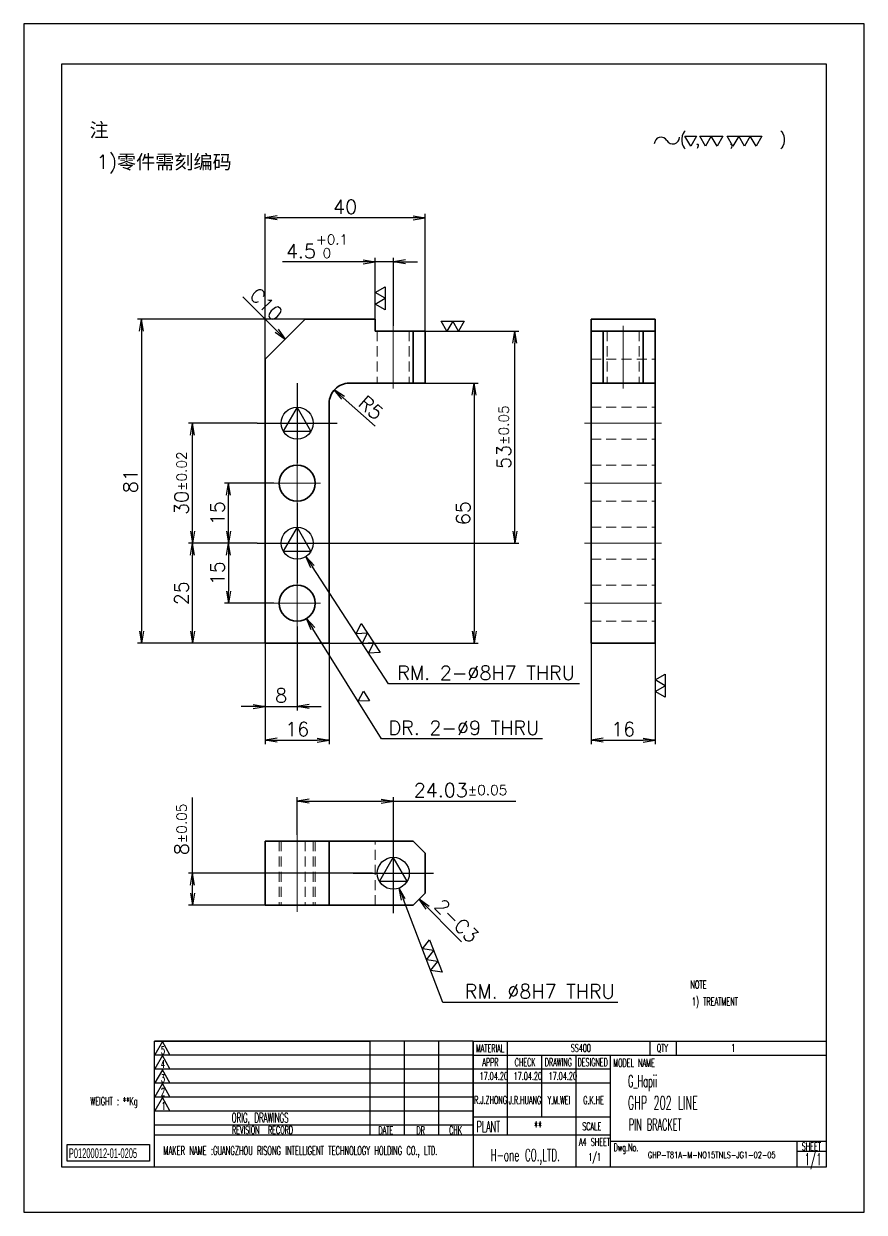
# Model space of a CAD drawing. Header units: millimetres. Extents: x 5606 to 13175, y -3239 to -2051.
# Drawn here: x 9048.9 to 9258.9, y -3239.2 to -2942.2 of the extents above; entities that cross this region are included whole.
import ezdxf
from ezdxf.enums import TextEntityAlignment as Align

# ---------------------------------------------------------------- set-up
doc = ezdxf.new("R2010")
doc.units = ezdxf.units.MM
doc.linetypes.add('CENTER-HOKUTO', pattern=[23, 20, -1, 1, -1])
doc.linetypes.add('HIDDEN-HOKUTO', pattern=[3.8, 2.5, -1.3])
doc.layers.add('AM_7', color=2, linetype='CENTER-HOKUTO', lineweight=30)
doc.layers.add('AM_HID', color=1, linetype='HIDDEN-HOKUTO', lineweight=25)
doc.layers.add('title_frame', color=7, linetype='Continuous')
doc.layers.add('word_dim', color=253, linetype='Continuous')
doc.styles.add('MX_NOTE_STANDARD', font='txt.shx', dxfattribs={"bigfont": 'bigfont.shx'})
doc.styles.get("Standard").update_dxf_attribs({"font": 'romans.shx', "bigfont": 'bigfont.shx'})
doc.dimstyles.new('RS1-1', dxfattribs={"dimtxt": 3.5, "dimasz": 3, "dimexe": 1, "dimexo": 0, "dimgap": 1, "dimtad": 3, "dimdsep": 46, "dimtxsty": 'Standard', "dimblk1": 'OPEN', "dimblk2": 'OPEN', "dimsah": 1, "dimcen": 0, "dimclrd": 256, "dimclre": 256, "dimclrt": 3, "dimazin": 2, "dimtfac": 1, "dimtmove": 0, "dimatfit": 3, "dimldrblk": 'OPEN', "dimfxl": 0, "dimtolj": 1, "dimtzin": 0, "dimarcsym": 0})

# ---------------------------------------------------------------- blocks, each defined once
blk = doc.blocks.new('A$C0CE446BE')
at = {"layer": 'title_frame'}
for p, q in [((-167.83, 0), (-167.83, 31.5)), ((-167.83, 31.5), (-113.92, 31.5)), ((-88.2, 31.5), (-167.83, 31.5)), ((-165.84, 31.38), (-167.72, 28.05)), ((-163.97, 28.05), (-165.84, 31.38)), ((-113.92, 8), (-113.92, 31.5)), ((-105.35, 8), (-105.35, 31.5)), ((-105.35, 8), (-105.35, 31.5)), ((-96.78, 8), (-96.78, 31.5)), ((-96.78, 8), (-96.78, 31.5)), ((-88.2, 8), (-88.2, 31.5)), ((-88.2, 31.5), (-88.2, 0)), ((-88.2, 31.5), (-88.2, 0)), ((-88.2, 31.5), (0, 31.5)), ((-79.62, 8), (-79.62, 31.5)), ((-44.1, 31.5), (-44.1, 28)), ((-37.53, 31.5), (-37.53, 28)), ((-113.92, 28), (-167.83, 28)), ((-88.2, 28), (-167.83, 28)), ((-167.72, 28.05), (-163.97, 28.05)), ((-165.84, 27.9), (-167.72, 24.58)), ((-163.97, 24.58), (-165.84, 27.9)), ((-88.2, 28), (0, 28)), ((-71.05, 12.6), (-71.05, 28)), ((-62.47, 0), (-62.47, 28)), ((-53.9, 0), (-53.9, 28)), ((-113.92, 24.5), (-167.83, 24.5)), ((-88.2, 24.5), (-167.83, 24.5)), ((-167.72, 24.58), (-163.97, 24.58)), ((-165.84, 24.37), (-167.72, 21.05)), ((-163.97, 21.05), (-165.84, 24.37)), ((-53.9, 24.5), (-88.2, 24.5)), ((-113.92, 21), (-167.83, 21)), ((-88.2, 21), (-167.83, 21)), ((-167.72, 21.05), (-163.97, 21.05)), ((-165.84, 20.96), (-167.72, 17.63)), ((-163.97, 17.63), (-165.84, 20.96)), ((-53.9, 21), (-88.2, 21)), ((-113.92, 17.5), (-167.83, 17.5)), ((-88.2, 17.5), (-167.83, 17.5)), ((-167.72, 17.63), (-163.97, 17.63)), ((-165.84, 17.43), (-167.72, 14.1)), ((-163.97, 14.1), (-165.84, 17.43)), ((-113.92, 14), (-167.83, 14)), ((-88.2, 14), (-167.83, 14)), ((-167.72, 14.1), (-163.97, 14.1)), ((-88.2, 12.6), (-53.9, 12.6)), ((-113.92, 10.5), (-167.83, 10.5)), ((-88.2, 10.5), (-167.83, 10.5)), ((-88.2, 8), (-167.83, 8)), ((-53.9, 8), (-88.2, 8)), ((-53.9, 6.5), (0, 6.5)), ((-7.35, 6.5), (-7.35, 0)), ((-7.35, 4), (0, 4)), ((0, 0), (-167.83, 0))]:
    blk.add_line(p, q, dxfattribs=at)
at = {"layer": 'title_frame', "color": 3, "style": 'MX_NOTE_STANDARD', "width": 0.5341}
for s, height, p in [('5', 1.92, (-166.24, 28.28)), ('MATERIAL', 1.973, (-87.53, 28.71)), ('QTY', 1.973, (-42.33, 28.8)), ('APPR', 1.973, (-85.93, 25.24)), ('CHECK', 1.973, (-77.84, 25.24)), ('DRAWING', 1.973, (-70.32, 25.24)), ('DESIGNED', 1.973, (-62.13, 25.24)), ('MODEL NAME', 1.973, (-53.2, 25.09)), ('4', 1.92, (-166.24, 24.8)), ('3', 1.92, (-166.24, 21.27)), ('2', 1.92, (-166.24, 17.86)), ('1', 1.92, (-166.04, 14.33)), ('ORIG, DRAWINGS', 2.4112, (-148.55, 11.16)), ('REVISION  RECORD', 1.9728, (-148.5, 8.32)), ('DATE', 1.973, (-111.89, 8.24)), ('DR', 1.973, (-102.39, 8.23)), ('CHK', 1.973, (-94.22, 8.27)), ('SCALE', 1.973, (-60.95, 9.22)), ('A4 SHEET', 1.973, (-61.77, 5.32)), ('MAKER NAME :GUANGZHOU RISONG INTELLIGENT TECHNOLOGY HOLDING CO., LTD.', 2.16, (-165.6, 3.07))]:
    blk.add_text(s, height=height, dxfattribs=at).set_placement(p)
blk = doc.blocks.new('A$C4356167B')
at = {"layer": 'word_dim', "ltscale": 2}
blk.add_blockref('A$C0CE446BE', (0, 0), dxfattribs=at)
at = {"layer": 'title_frame', "color": 3, "style": 'MX_NOTE_STANDARD', "width": 0.5341}
for s, height, p in [('PLANT', 2.74, (-87.36, 8.77)), ('Dwg.No.', 1.973, (-53.11, 3.98))]:
    blk.add_text(s, height=height, dxfattribs=at).set_placement(p)
blk = doc.blocks.new('shiage0')
at = {"layer": 'word_dim', "color": 3, "linetype": 'Continuous'}
for centre, start, end in [((1.69, 0), 30, 180), ((4.61, 1.69), 210, 0)]:
    blk.add_arc(centre, 1.69, start, end, dxfattribs=at)
blk = doc.blocks.new('10')
at = {"layer": 'title_frame', "color": 3, "linetype": 'Continuous'}
for points in [[(9.63, 2.65), (8.18, 5.15), (11.07, 5.15)], [(13.31, 2.65), (11.86, 5.15), (17.64, 5.15), (16.2, 2.65), (14.75, 5.15)], [(20.17, 2.65), (18.73, 5.15), (27.4, 5.15), (25.95, 2.65), (24.51, 5.15), (23.06, 2.65), (21.62, 5.15)]]:
    blk.add_lwpolyline(points, close=True, dxfattribs=at)
blk.add_blockref('shiage0', (0.52, 3.24), dxfattribs=at)
blk.add_text('( ,   ,     )', height=3, dxfattribs=at).set_placement((6.84, 2.97))
blk = doc.blocks.new('MARK_8PIN')
at = {"color": 3, "linetype": 'Continuous'}
blk.add_lwpolyline([(0, 4), (-3.46, -2), (3.46, -2)], close=True, dxfattribs=at)
blk.add_circle((0, 0), 4, dxfattribs=at)
blk = doc.blocks.new('MARK_CENTER')
at = {"color": 2, "linetype": 'CENTER-HOKUTO'}
for p, q in [((0, 10), (0, -10)), ((-10, 0), (10, 0))]:
    blk.add_line(p, q, dxfattribs=at)
blk = doc.blocks.new('_Open')
at = {"color": 0, "lineweight": -2}
for p, q in [((-1, 0.167), (0, 0)), ((-1, -0.167), (0, 0)), ((0, 0), (-1, 0))]:
    blk.add_line(p, q, dxfattribs=at)
blk = doc.blocks.new('*D96')
at = {"layer": 'DEFPOINTS', "color": 0, "linetype": 'Continuous', "ltscale": 2}
for p in [(9123.64, -3016), (9078.32, -3097), (9113.95, -3097)]:
    blk.add_point(p, dxfattribs=at)
at = {"layer": 'word_dim', "linetype": 'Continuous', "lineweight": -2, "ltscale": 2}
for p, q in [((9123.64, -3016), (9077.32, -3016)), ((9078.32, -3019), (9078.32, -3094)), ((9113.95, -3097), (9077.32, -3097))]:
    blk.add_line(p, q, dxfattribs=at)
at = {"layer": 'word_dim', "linetype": 'Continuous', "lineweight": -2, "ltscale": 2, "xscale": 3, "yscale": 3, "zscale": 3}
for p, rotation in [((9078.32, -3016), 90), ((9078.32, -3097), 270)]:
    blk.add_blockref('_Open', p, dxfattribs=dict(at, rotation=rotation))
at = {"layer": 'word_dim', "color": 3, "linetype": 'Continuous', "ltscale": 2, "insert": (9075.57, -3056.5), "char_height": 3.5, "attachment_point": 5, "rotation": 90}
blk.add_mtext('\\A1;81', dxfattribs=at)
blk = doc.blocks.new('*D97')
at = {"layer": 'DEFPOINTS', "color": 0, "linetype": 'Continuous', "ltscale": 2}
for p in [(9149.21, -3032), (9125.21, -3097), (9161.46, -3097)]:
    blk.add_point(p, dxfattribs=at)
at = {"layer": 'word_dim', "linetype": 'Continuous', "lineweight": -2, "ltscale": 2}
for p, q in [((9149.21, -3032), (9162.46, -3032)), ((9161.46, -3035), (9161.46, -3094)), ((9125.21, -3097), (9162.46, -3097))]:
    blk.add_line(p, q, dxfattribs=at)
at = {"layer": 'word_dim', "linetype": 'Continuous', "lineweight": -2, "ltscale": 2, "xscale": 3, "yscale": 3, "zscale": 3}
for p, rotation in [((9161.46, -3032), 90), ((9161.46, -3097), 270)]:
    blk.add_blockref('_Open', p, dxfattribs=dict(at, rotation=rotation))
at = {"layer": 'word_dim', "color": 3, "linetype": 'Continuous', "ltscale": 2, "insert": (9158.71, -3064.5), "char_height": 3.5, "attachment_point": 5, "rotation": 90}
blk.add_mtext('\\A1;65', dxfattribs=at)
blk = doc.blocks.new('*D98')
at = {"layer": 'DEFPOINTS', "color": 0, "linetype": 'Continuous', "ltscale": 2}
for p in [(9126.47, -3033.68), (9130.21, -3037)]:
    blk.add_point(p, dxfattribs=at)
at = {"layer": 'word_dim', "linetype": 'Continuous', "lineweight": -2, "ltscale": 2}
blk.add_line((9136.68, -3042.76), (9128.71, -3035.67), dxfattribs=at)
at = {"layer": 'word_dim', "linetype": 'Continuous', "lineweight": -2, "ltscale": 2, "xscale": 3, "yscale": 3, "zscale": 3, "rotation": 138.3827653496807}
blk.add_blockref('_Open', (9126.47, -3033.68), dxfattribs=at)
at = {"layer": 'word_dim', "color": 3, "linetype": 'Continuous', "ltscale": 2, "insert": (9135.64, -3038.16), "char_height": 3.5, "attachment_point": 5, "rotation": 318.3828}
blk.add_mtext('\\A1;R5', dxfattribs=at)
blk = doc.blocks.new('*D99')
at = {"layer": 'DEFPOINTS', "color": 0, "linetype": 'Continuous', "ltscale": 2}
for p in [(9109.21, -2990.65), (9149.21, -3025.5), (9109.21, -3028.94)]:
    blk.add_point(p, dxfattribs=at)
at = {"layer": 'word_dim', "linetype": 'Continuous', "lineweight": -2, "ltscale": 2}
for p, q in [((9109.21, -3028.94), (9109.21, -2989.65)), ((9146.21, -2990.65), (9112.21, -2990.65)), ((9149.21, -3025.5), (9149.21, -2989.65))]:
    blk.add_line(p, q, dxfattribs=at)
at = {"layer": 'word_dim', "linetype": 'Continuous', "lineweight": -2, "ltscale": 2, "xscale": 3, "yscale": 3, "zscale": 3, "rotation": 180}
blk.add_blockref('_Open', (9109.21, -2990.65), dxfattribs=at)
at = {"layer": 'word_dim', "linetype": 'Continuous', "lineweight": -2, "ltscale": 2, "xscale": 3, "yscale": 3, "zscale": 3}
blk.add_blockref('_Open', (9149.21, -2990.65), dxfattribs=at)
at = {"layer": 'word_dim', "color": 3, "linetype": 'Continuous', "ltscale": 2, "insert": (9129.21, -2987.9), "char_height": 3.5, "attachment_point": 5}
blk.add_mtext('\\A1;40', dxfattribs=at)
blk = doc.blocks.new('*D100')
at = {"layer": 'DEFPOINTS', "color": 0, "linetype": 'Continuous', "ltscale": 2}
for p in [(9109.21, -3097), (9125.21, -3097), (9125.21, -3121.19)]:
    blk.add_point(p, dxfattribs=at)
at = {"layer": 'word_dim', "linetype": 'Continuous', "lineweight": -2, "ltscale": 2}
for p, q in [((9109.21, -3097), (9109.21, -3122.19)), ((9125.21, -3097), (9125.21, -3122.19)), ((9112.21, -3121.19), (9122.21, -3121.19))]:
    blk.add_line(p, q, dxfattribs=at)
at = {"layer": 'word_dim', "linetype": 'Continuous', "lineweight": -2, "ltscale": 2, "xscale": 3, "yscale": 3, "zscale": 3, "rotation": 180}
blk.add_blockref('_Open', (9109.21, -3121.19), dxfattribs=at)
at = {"layer": 'word_dim', "linetype": 'Continuous', "lineweight": -2, "ltscale": 2, "xscale": 3, "yscale": 3, "zscale": 3}
blk.add_blockref('_Open', (9125.21, -3121.19), dxfattribs=at)
at = {"layer": 'word_dim', "color": 3, "linetype": 'Continuous', "ltscale": 2, "insert": (9117.21, -3118.44), "char_height": 3.5, "attachment_point": 5}
blk.add_mtext('\\A1;16', dxfattribs=at)
blk = doc.blocks.new('*D101')
at = {"layer": 'DEFPOINTS', "color": 0, "linetype": 'Continuous', "ltscale": 2}
for p in [(9190.65, -3097), (9206.65, -3097), (9206.65, -3121.19)]:
    blk.add_point(p, dxfattribs=at)
at = {"layer": 'word_dim', "linetype": 'Continuous', "lineweight": -2, "ltscale": 2}
for p, q in [((9190.65, -3097), (9190.65, -3122.19)), ((9206.65, -3097), (9206.65, -3122.19)), ((9193.65, -3121.19), (9203.65, -3121.19))]:
    blk.add_line(p, q, dxfattribs=at)
at = {"layer": 'word_dim', "linetype": 'Continuous', "lineweight": -2, "ltscale": 2, "xscale": 3, "yscale": 3, "zscale": 3, "rotation": 180}
blk.add_blockref('_Open', (9190.65, -3121.19), dxfattribs=at)
at = {"layer": 'word_dim', "linetype": 'Continuous', "lineweight": -2, "ltscale": 2, "xscale": 3, "yscale": 3, "zscale": 3}
blk.add_blockref('_Open', (9206.65, -3121.19), dxfattribs=at)
at = {"layer": 'word_dim', "color": 3, "linetype": 'Continuous', "ltscale": 2, "insert": (9198.65, -3118.44), "char_height": 3.5, "attachment_point": 5}
blk.add_mtext('\\A1;16', dxfattribs=at)
blk = doc.blocks.new('*D102')
at = {"layer": 'DEFPOINTS', "color": 0, "linetype": 'Continuous', "ltscale": 2}
for p in [(9117.21, -3092.85), (9109.21, -3097), (9117.21, -3112.84)]:
    blk.add_point(p, dxfattribs=at)
at = {"layer": 'word_dim', "linetype": 'Continuous', "lineweight": -2, "ltscale": 2}
for p, q in [((9117.21, -3092.85), (9117.21, -3113.84)), ((9109.21, -3097), (9109.21, -3113.84)), ((9106.21, -3112.84), (9103.21, -3112.84)), ((9109.21, -3112.84), (9117.21, -3112.84)), ((9120.21, -3112.84), (9123.21, -3112.84))]:
    blk.add_line(p, q, dxfattribs=at)
at = {"layer": 'word_dim', "linetype": 'Continuous', "lineweight": -2, "ltscale": 2, "xscale": 3, "yscale": 3, "zscale": 3}
blk.add_blockref('_Open', (9109.21, -3112.84), dxfattribs=at)
at = {"layer": 'word_dim', "linetype": 'Continuous', "lineweight": -2, "ltscale": 2, "xscale": 3, "yscale": 3, "zscale": 3, "rotation": 180}
blk.add_blockref('_Open', (9117.21, -3112.84), dxfattribs=at)
at = {"layer": 'word_dim', "color": 3, "linetype": 'Continuous', "ltscale": 2, "insert": (9113.21, -3110.09), "char_height": 3.5, "attachment_point": 5}
blk.add_mtext('\\A1;8', dxfattribs=at)
blk = doc.blocks.new('*D103')
at = {"layer": 'DEFPOINTS', "color": 0, "linetype": 'Continuous', "ltscale": 2}
for p in [(9091.09, -3072), (9107.21, -3072), (9109.21, -3097)]:
    blk.add_point(p, dxfattribs=at)
at = {"layer": 'word_dim', "linetype": 'Continuous', "lineweight": -2, "ltscale": 2}
for p, q in [((9107.21, -3072), (9090.09, -3072)), ((9091.09, -3094), (9091.09, -3075)), ((9109.21, -3097), (9090.09, -3097))]:
    blk.add_line(p, q, dxfattribs=at)
at = {"layer": 'word_dim', "linetype": 'Continuous', "lineweight": -2, "ltscale": 2, "xscale": 3, "yscale": 3, "zscale": 3}
for p, rotation in [((9091.09, -3072), 90), ((9091.09, -3097), 270)]:
    blk.add_blockref('_Open', p, dxfattribs=dict(at, rotation=rotation))
at = {"layer": 'word_dim', "color": 3, "linetype": 'Continuous', "ltscale": 2, "insert": (9088.34, -3084.5), "char_height": 3.5, "attachment_point": 5, "rotation": 90}
blk.add_mtext('\\A1;25', dxfattribs=at)
blk = doc.blocks.new('*D104')
at = {"layer": 'DEFPOINTS', "color": 0, "linetype": 'Continuous', "ltscale": 2}
for p in [(9091.09, -3042), (9107.21, -3042), (9107.21, -3072)]:
    blk.add_point(p, dxfattribs=at)
at = {"layer": 'word_dim', "linetype": 'Continuous', "lineweight": -2, "ltscale": 2}
for p, q in [((9107.21, -3042), (9090.09, -3042)), ((9091.09, -3069), (9091.09, -3045)), ((9107.21, -3072), (9090.09, -3072))]:
    blk.add_line(p, q, dxfattribs=at)
at = {"layer": 'word_dim', "linetype": 'Continuous', "lineweight": -2, "ltscale": 2, "xscale": 3, "yscale": 3, "zscale": 3}
for p, rotation in [((9091.09, -3042), 90), ((9091.09, -3072), 270)]:
    blk.add_blockref('_Open', p, dxfattribs=dict(at, rotation=rotation))
at = {"layer": 'word_dim', "color": 3, "linetype": 'Continuous', "ltscale": 2, "insert": (9088.34, -3057), "char_height": 3.5, "attachment_point": 5, "rotation": 90}
blk.add_mtext('\\A1;30{\\H0.715x;%%p0.02}', dxfattribs=at)
blk = doc.blocks.new('*D105')
at = {"layer": 'DEFPOINTS', "color": 0, "linetype": 'Continuous', "ltscale": 2}
for p in [(9100.06, -3057), (9111.35, -3057), (9107.21, -3072)]:
    blk.add_point(p, dxfattribs=at)
at = {"layer": 'word_dim', "linetype": 'Continuous', "lineweight": -2, "ltscale": 2}
for p, q in [((9111.35, -3057), (9099.06, -3057)), ((9100.06, -3069), (9100.06, -3060)), ((9107.21, -3072), (9099.06, -3072))]:
    blk.add_line(p, q, dxfattribs=at)
at = {"layer": 'word_dim', "linetype": 'Continuous', "lineweight": -2, "ltscale": 2, "xscale": 3, "yscale": 3, "zscale": 3}
for p, rotation in [((9100.06, -3057), 90), ((9100.06, -3072), 270)]:
    blk.add_blockref('_Open', p, dxfattribs=dict(at, rotation=rotation))
at = {"layer": 'word_dim', "color": 3, "linetype": 'Continuous', "ltscale": 2, "insert": (9097.31, -3064.5), "char_height": 3.5, "attachment_point": 5, "rotation": 90}
blk.add_mtext('\\A1;15', dxfattribs=at)
blk = doc.blocks.new('*D106')
at = {"layer": 'DEFPOINTS', "color": 0, "linetype": 'Continuous', "ltscale": 2}
for p in [(9107.21, -3072), (9100.06, -3087), (9111.35, -3087)]:
    blk.add_point(p, dxfattribs=at)
at = {"layer": 'word_dim', "linetype": 'Continuous', "lineweight": -2, "ltscale": 2}
for p, q in [((9107.21, -3072), (9099.06, -3072)), ((9100.06, -3075), (9100.06, -3084)), ((9111.35, -3087), (9099.06, -3087))]:
    blk.add_line(p, q, dxfattribs=at)
at = {"layer": 'word_dim', "linetype": 'Continuous', "lineweight": -2, "ltscale": 2, "xscale": 3, "yscale": 3, "zscale": 3}
for p, rotation in [((9100.06, -3072), 90), ((9100.06, -3087), 270)]:
    blk.add_blockref('_Open', p, dxfattribs=dict(at, rotation=rotation))
at = {"layer": 'word_dim', "color": 3, "linetype": 'Continuous', "ltscale": 2, "insert": (9097.31, -3079.5), "char_height": 3.5, "attachment_point": 5, "rotation": 90}
blk.add_mtext('\\A1;15', dxfattribs=at)
blk = doc.blocks.new('*D107')
at = {"layer": 'DEFPOINTS', "color": 0, "linetype": 'Continuous', "ltscale": 2}
for p in [(9149.21, -3019), (9171.57, -3019), (9127.21, -3072)]:
    blk.add_point(p, dxfattribs=at)
at = {"layer": 'word_dim', "linetype": 'Continuous', "lineweight": -2, "ltscale": 2}
for p, q in [((9149.21, -3019), (9172.57, -3019)), ((9171.57, -3069), (9171.57, -3022)), ((9127.21, -3072), (9172.57, -3072))]:
    blk.add_line(p, q, dxfattribs=at)
at = {"layer": 'word_dim', "linetype": 'Continuous', "lineweight": -2, "ltscale": 2, "xscale": 3, "yscale": 3, "zscale": 3}
for p, rotation in [((9171.57, -3019), 90), ((9171.57, -3072), 270)]:
    blk.add_blockref('_Open', p, dxfattribs=dict(at, rotation=rotation))
at = {"layer": 'word_dim', "color": 3, "linetype": 'Continuous', "ltscale": 2, "insert": (9168.82, -3045.5), "char_height": 3.5, "attachment_point": 5, "rotation": 90}
blk.add_mtext('\\A1;53{\\H0.715x;%%p0.05}', dxfattribs=at)
blk = doc.blocks.new('*D108')
at = {"layer": 'DEFPOINTS', "color": 0, "linetype": 'Continuous', "ltscale": 2}
for p in [(9136.74, -3001.68), (9136.74, -3016), (9141.24, -3017.7)]:
    blk.add_point(p, dxfattribs=at)
at = {"layer": 'word_dim', "linetype": 'Continuous', "lineweight": -2, "ltscale": 2}
for p, q in [((9133.74, -3001.68), (9113.55, -3001.68)), ((9136.74, -3016), (9136.74, -3000.68)), ((9141.24, -3001.68), (9136.74, -3001.68)), ((9141.24, -3017.7), (9141.24, -3000.68)), ((9144.24, -3001.68), (9147.24, -3001.68))]:
    blk.add_line(p, q, dxfattribs=at)
at = {"layer": 'word_dim', "linetype": 'Continuous', "lineweight": -2, "ltscale": 2, "xscale": 3, "yscale": 3, "zscale": 3}
blk.add_blockref('_Open', (9136.74, -3001.68), dxfattribs=at)
at = {"layer": 'word_dim', "linetype": 'Continuous', "lineweight": -2, "ltscale": 2, "xscale": 3, "yscale": 3, "zscale": 3, "rotation": 180}
blk.add_blockref('_Open', (9141.24, -3001.68), dxfattribs=at)
at = {"layer": 'word_dim', "color": 3, "linetype": 'Continuous', "ltscale": 2, "insert": (9122.14, -2997.82), "char_height": 3.5, "attachment_point": 5}
blk.add_mtext('4.5{\\H2.450000;\\S+0.1^  0;}', dxfattribs=at)
blk = doc.blocks.new('*D109')
at = {"layer": 'DEFPOINTS', "color": 0, "linetype": 'Continuous', "ltscale": 2}
for p in [(9091.09, -3154.49), (9136.03, -3154.49), (9109.21, -3162.49)]:
    blk.add_point(p, dxfattribs=at)
at = {"layer": 'word_dim', "linetype": 'Continuous', "lineweight": -2, "ltscale": 2}
for p, q in [((9091.09, -3154.49), (9091.09, -3135.57)), ((9136.03, -3154.49), (9090.09, -3154.49)), ((9091.09, -3159.49), (9091.09, -3157.49)), ((9109.21, -3162.49), (9090.09, -3162.49))]:
    blk.add_line(p, q, dxfattribs=at)
at = {"layer": 'word_dim', "linetype": 'Continuous', "lineweight": -2, "ltscale": 2, "xscale": 3, "yscale": 3, "zscale": 3}
for p, rotation in [((9091.09, -3154.49), 90), ((9091.09, -3162.49), 270)]:
    blk.add_blockref('_Open', p, dxfattribs=dict(at, rotation=rotation))
at = {"layer": 'word_dim', "color": 3, "linetype": 'Continuous', "ltscale": 2, "insert": (9088.34, -3143.53), "char_height": 3.5, "attachment_point": 5, "rotation": 90}
blk.add_mtext('\\A1;8{\\H0.715x;%%p0.05}', dxfattribs=at)
blk = doc.blocks.new('*D110')
at = {"layer": 'DEFPOINTS', "color": 0, "linetype": 'Continuous', "ltscale": 2}
for p in [(9141.24, -3136.43), (9117.21, -3144.89), (9141.24, -3149.29)]:
    blk.add_point(p, dxfattribs=at)
at = {"layer": 'word_dim', "linetype": 'Continuous', "lineweight": -2, "ltscale": 2}
for p, q in [((9117.21, -3144.89), (9117.21, -3135.43)), ((9141.24, -3149.29), (9141.24, -3135.43)), ((9120.21, -3136.43), (9138.24, -3136.43)), ((9141.24, -3136.43), (9171.82, -3136.43))]:
    blk.add_line(p, q, dxfattribs=at)
at = {"layer": 'word_dim', "linetype": 'Continuous', "lineweight": -2, "ltscale": 2, "xscale": 3, "yscale": 3, "zscale": 3, "rotation": 180}
blk.add_blockref('_Open', (9117.21, -3136.43), dxfattribs=at)
at = {"layer": 'word_dim', "linetype": 'Continuous', "lineweight": -2, "ltscale": 2, "xscale": 3, "yscale": 3, "zscale": 3}
blk.add_blockref('_Open', (9141.24, -3136.43), dxfattribs=at)
at = {"layer": 'word_dim', "color": 3, "linetype": 'Continuous', "ltscale": 2, "insert": (9158.03, -3133.68), "char_height": 3.5, "attachment_point": 5}
blk.add_mtext('\\A1;24.03{\\H0.715x;%%p0.05}', dxfattribs=at)
blk = doc.blocks.new('*D111')
at = {"layer": 'DEFPOINTS', "color": 0, "linetype": 'Continuous', "ltscale": 2}
for p in [(9115.02, -3068.65), (9119.39, -3075.35)]:
    blk.add_point(p, dxfattribs=at)
at = {"layer": 'word_dim', "linetype": 'Continuous', "lineweight": -2, "ltscale": 2}
for p, q in [((9140.06, -3107.15), (9121.02, -3077.87)), ((9187.76, -3107.15), (9140.06, -3107.15))]:
    blk.add_line(p, q, dxfattribs=at)
at = {"layer": 'word_dim', "linetype": 'Continuous', "lineweight": -2, "ltscale": 2, "xscale": 3, "yscale": 3, "zscale": 3, "rotation": 123.0390040908261}
blk.add_blockref('_Open', (9119.39, -3075.35), dxfattribs=at)
at = {"layer": 'word_dim', "color": 3, "linetype": 'Continuous', "ltscale": 2, "insert": (9164.41, -3104.4), "char_height": 3.5, "attachment_point": 5}
blk.add_mtext('\\A1;RM. 2-∅8H7 THRU', dxfattribs=at)
blk = doc.blocks.new('shiage3')
at = {"layer": 'word_dim', "color": 3, "linetype": 'Continuous'}
for p, q in [((-1.44, 2.5), (7.22, 2.5)), ((0, 0), (-1.44, 2.5)), ((1.44, 2.5), (0, 0)), ((2.89, 0), (1.44, 2.5)), ((4.33, 2.5), (2.89, 0)), ((5.77, 0), (4.33, 2.5)), ((7.22, 2.5), (5.77, 0))]:
    blk.add_line(p, q, dxfattribs=at)
blk = doc.blocks.new('*D112')
at = {"layer": 'DEFPOINTS', "color": 0, "linetype": 'Continuous', "ltscale": 2}
for p in [(9114.83, -3083.18), (9119.58, -3090.82)]:
    blk.add_point(p, dxfattribs=at)
at = {"layer": 'word_dim', "linetype": 'Continuous', "lineweight": -2, "ltscale": 2}
for p, q in [((9138.27, -3120.91), (9121.16, -3093.37)), ((9178.47, -3120.91), (9138.27, -3120.91))]:
    blk.add_line(p, q, dxfattribs=at)
at = {"layer": 'word_dim', "linetype": 'Continuous', "lineweight": -2, "ltscale": 2, "xscale": 3, "yscale": 3, "zscale": 3, "rotation": 121.8498012832787}
blk.add_blockref('_Open', (9119.58, -3090.82), dxfattribs=at)
at = {"layer": 'word_dim', "color": 3, "linetype": 'Continuous', "ltscale": 2, "insert": (9158.87, -3118.16), "char_height": 3.5, "attachment_point": 5}
blk.add_mtext('\\A1;DR. 2-∅9 THRU', dxfattribs=at)
blk = doc.blocks.new('shiage1')
at = {"layer": 'word_dim', "color": 3, "linetype": 'Continuous'}
for p, q in [((0, 0), (-1.44, 2.5)), ((-1.44, 2.5), (1.44, 2.5)), ((1.44, 2.5), (0, 0))]:
    blk.add_line(p, q, dxfattribs=at)
blk = doc.blocks.new('*D113')
at = {"layer": 'DEFPOINTS', "color": 0, "linetype": 'Continuous', "ltscale": 2}
for p in [(9139.8, -3150.76), (9142.67, -3158.22)]:
    blk.add_point(p, dxfattribs=at)
at = {"layer": 'word_dim', "linetype": 'Continuous', "lineweight": -2, "ltscale": 2}
for p, q in [((9153.63, -3186.74), (9143.75, -3161.02)), ((9197.33, -3186.74), (9153.63, -3186.74))]:
    blk.add_line(p, q, dxfattribs=at)
at = {"layer": 'word_dim', "linetype": 'Continuous', "lineweight": -2, "ltscale": 2, "xscale": 3, "yscale": 3, "zscale": 3, "rotation": 111.0269409835579}
blk.add_blockref('_Open', (9142.67, -3158.22), dxfattribs=at)
at = {"layer": 'word_dim', "color": 3, "linetype": 'Continuous', "ltscale": 2, "insert": (9177.82, -3183.99), "char_height": 3.5, "attachment_point": 5}
blk.add_mtext('\\A1;RM. ∅8H7 THRU', dxfattribs=at)

msp = doc.modelspace()

# ---------------------------------------------------------------- linework, layer by layer
at = {"color": 7, "lineweight": 35, "ltscale": 0.353553}
msp.add_line((9109.205, -3026.002), (9119.205, -3016.002), dxfattribs=at)
at = {"color": 7, "lineweight": 35, "ltscale": 0.438251}
msp.add_line((9119.205, -3016.002), (9136.735, -3016.002), dxfattribs=at)
at = {"color": 7, "lineweight": 35, "ltscale": 0.075}
for p, q in [((9136.735, -3019.002), (9136.735, -3016.002)), ((9190.645, -3019.002), (9190.645, -3016.002)), ((9206.645, -3016.002), (9206.645, -3019.002)), ((9149.205, -3019.002), (9146.205, -3019.002)), ((9193.645, -3019.002), (9190.645, -3019.002)), ((9203.645, -3019.002), (9206.645, -3019.002)), ((9149.205, -3032.002), (9146.205, -3032.002)), ((9193.645, -3032.002), (9190.645, -3032.002)), ((9203.645, -3032.002), (9206.645, -3032.002))]:
    msp.add_line(p, q, dxfattribs=at)
at = {"color": 7, "lineweight": 35, "ltscale": 0.4}
for p, q in [((9206.645, -3016.002), (9190.645, -3016.002)), ((9146.205, -3032.002), (9130.205, -3032.002)), ((9125.205, -3097.002), (9109.205, -3097.002)), ((9206.645, -3097.002), (9190.645, -3097.002)), ((9109.205, -3162.491), (9109.205, -3146.491)), ((9125.205, -3146.491), (9109.205, -3146.491)), ((9125.205, -3162.491), (9125.205, -3146.491)), ((9146.205, -3146.491), (9130.205, -3146.491)), ((9125.205, -3162.491), (9109.205, -3162.491)), ((9146.205, -3162.491), (9130.205, -3162.491))]:
    msp.add_line(p, q, dxfattribs=at)
at = {"color": 7, "lineweight": 35, "ltscale": 0.236749}
msp.add_line((9136.735, -3019.002), (9146.205, -3019.002), dxfattribs=at)
at = {"color": 7, "lineweight": 35, "ltscale": 0.325}
for p, q in [((9146.205, -3019.002), (9146.205, -3032.002)), ((9149.205, -3019.002), (9149.205, -3032.002)), ((9190.645, -3019.002), (9190.645, -3032.002)), ((9193.645, -3019.002), (9193.645, -3032.002)), ((9203.645, -3019.002), (9203.645, -3032.002)), ((9206.645, -3019.002), (9206.645, -3032.002))]:
    msp.add_line(p, q, dxfattribs=at)
at = {"color": 7, "lineweight": 35, "ltscale": 0.25}
for p, q in [((9203.645, -3019.002), (9193.645, -3019.002)), ((9203.645, -3032.002), (9193.645, -3032.002)), ((9149.205, -3159.491), (9149.205, -3149.491))]:
    msp.add_line(p, q, dxfattribs=at)
at = {"color": 7, "lineweight": 35}
for p, q in [((9109.205, -3097.002), (9109.205, -3026.002)), ((9125.205, -3037.002), (9125.205, -3097.002)), ((9190.645, -3037.002), (9190.645, -3097.002)), ((9206.645, -3037.002), (9206.645, -3097.002))]:
    msp.add_line(p, q, dxfattribs=at)
at = {"color": 7, "lineweight": 35, "ltscale": 0.125}
for p, q in [((9190.645, -3032.002), (9190.645, -3037.002)), ((9206.645, -3032.002), (9206.645, -3037.002)), ((9130.205, -3146.491), (9125.205, -3146.491)), ((9130.205, -3162.491), (9125.205, -3162.491))]:
    msp.add_line(p, q, dxfattribs=at)
at = {"color": 7, "lineweight": 35, "ltscale": 0.106066}
for p, q in [((9149.205, -3149.491), (9146.205, -3146.491)), ((9149.205, -3159.491), (9146.205, -3162.491))]:
    msp.add_line(p, q, dxfattribs=at)
at = {"color": 7, "lineweight": 35}
for centre in [(9117.205, -3057.002), (9117.205, -3087.002)]:
    msp.add_circle(centre, 4.5, dxfattribs=at)
msp.add_arc((9130.205, -3037.002), 5, 90, 180.00001, dxfattribs=at)
at = {"layer": 'AM_7', "color": 2, "lineweight": 13}
for p, q in [((9141.235, -3017.702), (9141.235, -3033.302)), ((9198.645, -3017.702), (9198.645, -3033.302)), ((9189.045, -3042.002), (9208.245, -3042.002)), ((9117.205, -3051.152), (9117.205, -3062.852)), ((9123.055, -3057.002), (9111.355, -3057.002)), ((9189.045, -3057.002), (9208.245, -3057.002)), ((9117.205, -3066.802), (9117.205, -3077.202)), ((9189.045, -3072.002), (9208.245, -3072.002)), ((9117.205, -3081.152), (9117.205, -3092.852)), ((9123.055, -3087.002), (9111.355, -3087.002)), ((9189.045, -3087.002), (9208.245, -3087.002)), ((9117.205, -3144.891), (9117.205, -3164.091)), ((9141.235, -3149.291), (9141.235, -3159.691)), ((9146.435, -3154.491), (9136.035, -3154.491))]:
    msp.add_line(p, q, dxfattribs=at)
at = {"layer": 'AM_HID', "color": 1, "lineweight": 13}
for p, q in [((9137.235, -3019.002), (9137.235, -3032.002)), ((9145.235, -3019.002), (9145.235, -3032.002)), ((9146.205, -3019.002), (9146.205, -3032.002)), ((9194.645, -3019.002), (9194.645, -3032.002)), ((9202.645, -3019.002), (9202.645, -3032.002)), ((9190.645, -3026.002), (9206.645, -3026.002)), ((9190.645, -3038.002), (9206.645, -3038.002)), ((9190.645, -3046.002), (9206.645, -3046.002)), ((9190.645, -3052.502), (9206.645, -3052.502)), ((9190.645, -3061.502), (9206.645, -3061.502)), ((9190.645, -3068.002), (9206.645, -3068.002)), ((9190.645, -3076.002), (9206.645, -3076.002)), ((9190.645, -3082.502), (9206.645, -3082.502)), ((9190.645, -3091.502), (9206.645, -3091.502)), ((9112.705, -3146.491), (9112.705, -3162.491)), ((9112.705, -3146.491), (9112.705, -3162.491)), ((9113.205, -3146.491), (9113.205, -3162.491)), ((9113.205, -3146.491), (9113.205, -3162.491)), ((9119.205, -3146.491), (9119.205, -3162.491)), ((9121.205, -3146.491), (9121.205, -3162.491)), ((9121.205, -3146.491), (9121.205, -3162.491)), ((9121.705, -3146.491), (9121.705, -3162.491)), ((9121.705, -3146.491), (9121.705, -3162.491)), ((9136.735, -3162.491), (9136.735, -3146.491))]:
    msp.add_line(p, q, dxfattribs=at)
at = {"layer": 'title_frame'}
for p, q in [((9058.398, -2952.193), (9249.398, -2952.193)), ((9058.398, -3227.943), (9058.398, -2952.193)), ((9063.398, -2952.193), (9249.398, -2952.193)), ((9249.398, -2952.193), (9249.398, -3227.943)), ((9161.198, -3196.443), (9161.198, -3199.943)), ((9059.752, -3222.253), (9080.28, -3222.253)), ((9059.752, -3226.454), (9059.752, -3222.253)), ((9080.28, -3222.253), (9080.28, -3226.454)), ((9249.398, -3227.943), (9058.398, -3227.943)), ((9080.28, -3226.454), (9059.752, -3226.454)), ((9249.398, -3227.943), (9195.498, -3227.943)), ((9249.398, -3227.943), (9195.498, -3227.943))]:
    msp.add_line(p, q, dxfattribs=at)
at = {"layer": 'title_frame', "color": 4}
msp.add_lwpolyline([(9048.898, -3239.193), (9258.898, -3239.193), (9258.898, -2942.193), (9048.898, -2942.193)], close=True, dxfattribs=at)
at = {"layer": 'word_dim', "color": 3, "linetype": 'Continuous', "ltscale": 2}
for points in [[(9136.735, -3009.357), (9139.238, -3007.912), (9139.238, -3013.692), (9136.735, -3012.247), (9139.238, -3010.802)], [(9154.636, -3019.002), (9153.191, -3016.499), (9158.971, -3016.499), (9157.526, -3019.002), (9156.081, -3016.499)], [(9206.645, -3106.158), (9209.148, -3104.713), (9209.148, -3110.493), (9206.645, -3109.048), (9209.148, -3107.603)]]:
    msp.add_lwpolyline(points, close=True, dxfattribs=at)

# ---------------------------------------------------------------- block references
at = {"layer": 'word_dim', "linetype": 'Continuous', "ltscale": 2}
msp.add_blockref('10', (9205.929, -2975.458), dxfattribs=at)
at = {"layer": 'word_dim', "color": 3, "linetype": 'CENTER-HOKUTO', "ltscale": 2}
for p in [(9117.205, -3042.002), (9117.205, -3072.002), (9141.235, -3154.491)]:
    msp.add_blockref('MARK_CENTER', p, dxfattribs=at)
at = {"layer": 'word_dim', "color": 3, "linetype": 'Continuous', "ltscale": 2}
for p in [(9117.205, -3042.002), (9117.205, -3072.002), (9141.235, -3154.491)]:
    msp.add_blockref('MARK_8PIN', p, dxfattribs=at)
for name, p, rotation in [('shiage3', (9131.913, -3094.617), 303.0390040908315), ('shiage1', (9132.417, -3111.488), 301.8498012832736), ('shiage3', (9148.496, -3173.379), 291.0269409835589)]:
    msp.add_blockref(name, p, dxfattribs=dict(at, rotation=rotation))
at = {"layer": 'word_dim', "ltscale": 2}
msp.add_blockref('A$C4356167B', (9249.398, -3227.943), dxfattribs=at)

# ---------------------------------------------------------------- texts
at = {"ltscale": 2, "char_height": 3.5, "attachment_point": 1}
for s, insert, width in [('{\\fSimSun|b0|i0|c134|p2;\\C3;注}', (9065.339, -2966.986), 10.36469), ('{\\Fromans,bigfont|c134;\\C3;1)\\fSimSun|b0|i0|c134|p2;零件需刻编码}', (9067.099, -2974.973), 96.90613)]:
    msp.add_mtext(s, dxfattribs=dict(at, insert=insert, width=width))
at = {"linetype": 'Continuous', "insert": (9199.875, -3206.923), "char_height": 3, "width": 50.9, "attachment_point": 4}
msp.add_mtext('{\\W0.5;\\C3;G_Hapii }', dxfattribs=at)
at = {"color": 3, "linetype": 'Continuous', "insert": (9204.831, -3224.08), "char_height": 1.6, "width": 37.13137, "attachment_point": 1}
msp.add_mtext('{\\W0.65;GHP-T81A-M-NO15TNLS-JG1-02-05}', dxfattribs=at)
at = {"layer": 'title_frame', "color": 3, "style": 'MX_NOTE_STANDARD'}
for s, height, width, p in [('NOTE', 2, 0.5341, (9215.473, -3183.309)), ('NOTE', 1.96, 0.545, (9215.473, -3183.309)), ('NOTE', 1.96, 0.545, (9215.473, -3183.309)), ('1) TREATMENT', 2, 0.5341, (9215.862, -3187.532)), ('1) TREATMENT', 1.96, 0.545, (9215.862, -3187.532)), ('1) TREATMENT', 1.96, 0.545, (9215.862, -3187.532)), ('SS400', 1.9728, 0.5341, (9185.572, -3199.144)), ('1', 1.973, 0.5341, (9225.699, -3199.144)), ('17.04.20', 1.9, 0.5341, (9162.785, -3206.119)), ('17.04.20', 1.9, 0.5341, (9171.297, -3206.119)), ('17.04.20', 1.9, 0.5341, (9180.014, -3206.119)), ('WEIGHT : ', 2, 0.5341, (9065.535, -3212.456)), ('**Kg', 2, 0.5341, (9073.682, -3212.456)), ('GHP 202 LINE', 3.3, 0.5341, (9199.837, -3213.492)), ('**', 2.74, 0.5341, (9176.391, -3219.173)), ('PIN BRACKET', 2.94, 0.5, (9200.085, -3218.756)), ('SHEET', 1.9728, 0.5341, (9243.288, -3223.731)), ('H-one CO.,LTD.', 3, 0.5341, (9165.554, -3226.393)), ('1/1', 1.9728, 0.5341, (9189.98, -3226.374)), ('1/1', 3, 0.5341, (9244.005, -3227.467))]:
    msp.add_text(s, height=height, dxfattribs=dict(at, width=width)).set_placement(p)
at = {"layer": 'title_frame', "color": 3, "style": 'MX_NOTE_STANDARD', "width": 0.5341}
for s, p in [('R.J.ZHONG', (9165.53, -3212.736)), ('J.R.HUANG', (9174.125, -3212.758)), ('Y.M.WEI', (9182.605, -3212.754)), ('G.K.HE', (9191.275, -3212.758))]:
    msp.add_text(s, height=1.9728, dxfattribs=at).set_placement(p, align=Align.BOTTOM_CENTER)
at = {"layer": 'title_frame', "color": 3, "insert": (9060.166, -3223.21), "char_height": 2.45, "width": 4.1107, "attachment_point": 1, "style": 'MX_NOTE_STANDARD'}
msp.add_mtext('{\\f3 of 9 Barcode|b0|i0|c0|p82;\\W0.5;P01200012-01-0205}', dxfattribs=at)
at = {"layer": 'word_dim', "color": 3, "linetype": 'Continuous', "ltscale": 2}
for s, p in [('C10', (9105.016, -3010.313)), ('2-C3', (9151.205, -3162.991))]:
    msp.add_text(s, height=3.5, rotation=315, dxfattribs=at).set_placement(p)

# ---------------------------------------------------------------- dimensions: what is measured, and where the dimension line sits
at = {"layer": 'word_dim', "linetype": 'Continuous', "ltscale": 2}
for base, p1, p2, picture, middle in [((9109.205, -2990.651), (9149.205, -3025.502), (9109.205, -3028.94), '*D99', (9129.205, -2987.901)), ((9117.205, -3112.843), (9109.205, -3097.002), (9117.205, -3092.852), '*D102', (9113.205, -3110.093)), ((9125.205, -3121.192), (9109.205, -3097.002), (9125.205, -3097.002), '*D100', (9117.205, -3118.442)), ((9206.645, -3121.192), (9190.645, -3097.002), (9206.645, -3097.002), '*D101', (9198.645, -3118.442))]:
    dim = msp.add_linear_dim(base=base, p1=p1, p2=p2, dimstyle='RS1-1', dxfattribs=at)
    dim.commit()
    dim.dimension.update_dxf_attribs({"geometry": picture, "text_midpoint": middle})
dim = msp.add_linear_dim(base=(9136.735, -3001.676), p1=(9141.235, -3017.702), p2=(9136.735, -3016.002), dimstyle='RS1-1', override={"dimgap": 1, "dimtol": 1, "dimlim": 0, "dimtp": 0.1, "dimtm": 0, "dimtfac": 0.7, "dimtolj": 0, "dimtzin": 8}, dxfattribs=at)
dim.commit()
dim.dimension.update_dxf_attribs({"geometry": '*D108', "text_midpoint": (9122.143, -2997.817)})
for base, p1, p2, picture, middle in [((9078.323, -3097.002), (9123.643, -3016.002), (9113.954, -3097.002), '*D96', (9075.573, -3056.502)), ((9161.463, -3097.002), (9149.205, -3032.002), (9125.205, -3097.002), '*D97', (9158.713, -3064.502)), ((9100.065, -3057.002), (9107.205, -3072.002), (9111.355, -3057.002), '*D105', (9097.315, -3064.502)), ((9091.087, -3072.002), (9109.205, -3097.002), (9107.205, -3072.002), '*D103', (9088.337, -3084.502)), ((9100.065, -3087.002), (9107.205, -3072.002), (9111.355, -3087.002), '*D106', (9097.315, -3079.502))]:
    dim = msp.add_linear_dim(base=base, p1=p1, p2=p2, angle=90, dimstyle='RS1-1', dxfattribs=at)
    dim.commit()
    dim.dimension.update_dxf_attribs({"geometry": picture, "text_midpoint": middle})
for base, p1, p2, text, picture, middle in [((9171.568, -3019.002), (9127.205, -3072.002), (9149.205, -3019.002), '<>{\\H0.715x;%%p0.05}', '*D107', (9168.818, -3045.502)), ((9091.087, -3042.002), (9107.205, -3072.002), (9107.205, -3042.002), '<>{\\H0.715x;%%p0.02}', '*D104', (9088.337, -3057.002)), ((9091.087, -3154.491), (9109.205, -3162.491), (9136.035, -3154.491), '<>{\\H0.715x;%%p0.05}', '*D109', (9088.337, -3143.533))]:
    dim = msp.add_linear_dim(base=base, p1=p1, p2=p2, angle=90, text=text, dimstyle='RS1-1', dxfattribs=at)
    dim.commit()
    dim.dimension.update_dxf_attribs({"geometry": picture, "text_midpoint": middle})
dim = msp.add_radius_dim(center=(9130.205, -3037.002), mpoint=(9126.467, -3033.681), dimstyle='RS1-1', override={"dimtmove": 1}, dxfattribs=at)
dim.commit()
dim.dimension.update_dxf_attribs({"geometry": '*D98', "text_midpoint": (9133.818, -3040.212), "dimtype": 164})
for p1, p2, text, picture, middle in [((9115.024, -3068.649), (9119.386, -3075.355), 'RM. 2-<>H7 THRU', '*D111', (9164.415, -3107.15)), ((9114.83, -3083.179), (9119.58, -3090.824), 'DR. 2-<> THRU', '*D112', (9158.867, -3120.906)), ((9139.8, -3150.757), (9142.67, -3158.224), 'RM. <>H7 THRU', '*D113', (9177.815, -3186.74))]:
    dim = msp.add_diameter_dim_2p(p1=p1, p2=p2, text=text, dimstyle='RS1-1', override={"dimtoh": 1, "dimtofl": 0}, dxfattribs=at)
    dim.commit()
    dim.dimension.update_dxf_attribs({"geometry": picture, "text_midpoint": middle, "dimtype": 163})
dim = msp.add_linear_dim(base=(9141.235, -3136.434), p1=(9117.205, -3144.891), p2=(9141.235, -3149.291), text='<>{\\H0.715x;%%p0.05}', dimstyle='RS1-1', dxfattribs=at)
dim.commit()
dim.dimension.update_dxf_attribs({"geometry": '*D110', "text_midpoint": (9158.026, -3133.684)})

# ---------------------------------------------------------------- leaders
at = {"layer": 'word_dim', "linetype": 'Continuous'}
for points in [[(9114.205, -3021.002), (9103.598, -3010.395)], [(9147.705, -3160.991), (9158.312, -3171.597)]]:
    msp.add_leader(points, dimstyle='RS1-1', dxfattribs=at)

doc.saveas('drawing.dxf')
